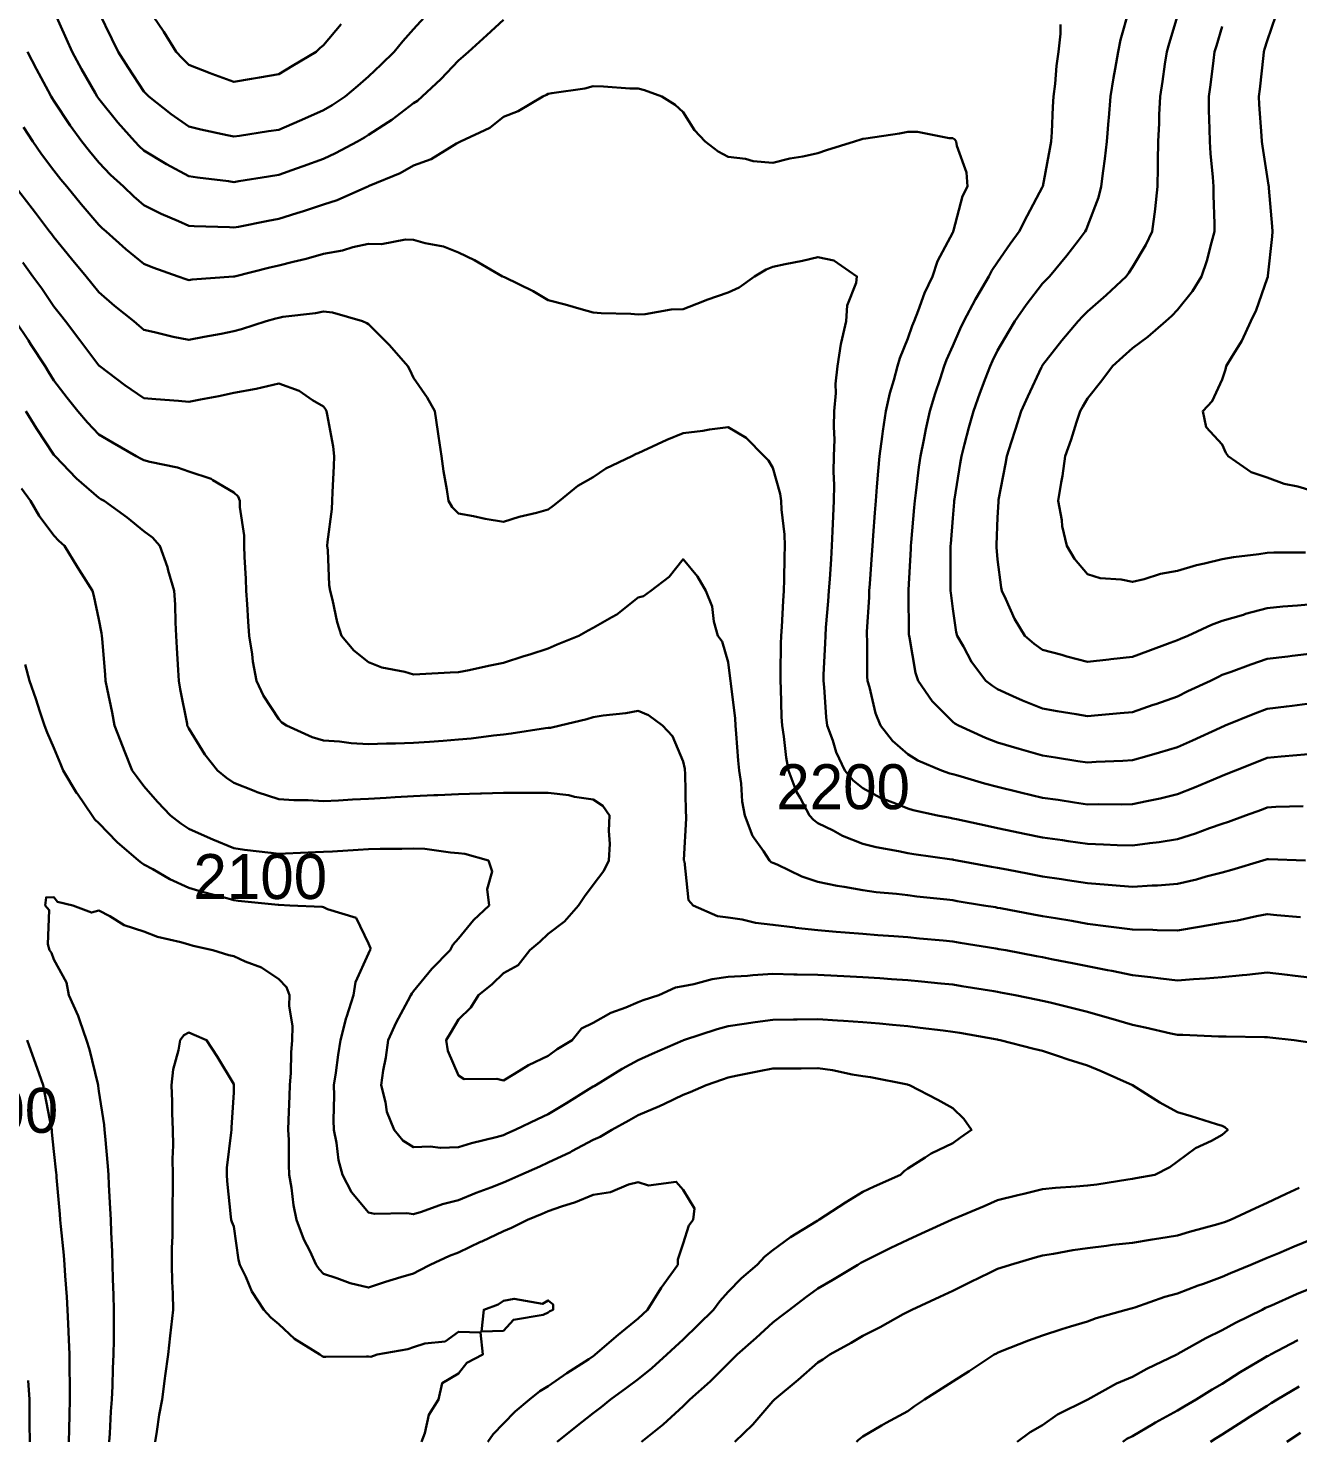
# Model space of a CAD drawing. Header units: inches. Extents: x 29277 to 43569, y 11651 to 22756.
# Drawn here: x 32278 to 35103, y 11656 to 14802 of the extents above; entities that cross this region are included whole.
import ezdxf

# ---------------------------------------------------------------- set-up
doc = ezdxf.new("R2010")
doc.units = ezdxf.units.IN
doc.header["$MEASUREMENT"] = 0
doc.layers.add('test_100m', color=124, linetype='Continuous', lineweight=30, true_color=0x00b06f)
doc.layers.add('test_20m', color=244, linetype='Continuous', lineweight=30, true_color=0xa80019)

msp = doc.modelspace()

# ---------------------------------------------------------------- linework, layer by layer
at = {"layer": 'test_100m'}
for points, elevation in [([(34935.3, 14805.8), (34922.1, 14763.1), (34918.1, 14749.9), (34915.4, 14730.1), (34908.7, 14676.5), (34905, 14649.9), (34905.3, 14619.9), (34907, 14578.2), (34907.3, 14549.9), (34909, 14523.6), (34914.4, 14470.8), (34915.9, 14449.9), (34915.8, 14430.5), (34918.1, 14367.1), (34918, 14349.9), (34910.9, 14325.5), (34900.8, 14284.3), (34889.2, 14249.9), (34868.6, 14216.6), (34835.3, 14175.7), (34823.1, 14162.1), (34809.5, 14149.9), (34769.8, 14115.4), (34735.3, 14090.3), (34714.1, 14071.1), (34691, 14049.9), (34667.1, 14018.1), (34635.3, 13977.8), (34625, 13960.2), (34619.1, 13949.9), (34610.8, 13925.5), (34598.7, 13886.5), (34585.3, 13849.9), (34579.5, 13805.7), (34576.5, 13791.1), (34570.3, 13749.9), (34578, 13707.2), (34579, 13693.7), (34589.5, 13649.9), (34606.4, 13621), (34635.3, 13586.7), (34663.8, 13578.4), (34710.4, 13574.8), (34735.3, 13569.6), (34761, 13575.7), (34797.4, 13587.8), (34835.3, 13594.7), (34877.9, 13607.3), (34895.9, 13610.6), (34935.3, 13620.3), (34960, 13625.2), (35016.5, 13631.2), (35035.3, 13634.4), (35050.2, 13635), (35120.3, 13634.9)], 2300), ([(32267.3, 14581.9), (32287.9, 14549.9), (32307.6, 14522.2), (32335.3, 14485.4), (32350.8, 14465.4), (32363.7, 14449.9), (32395.9, 14410.5), (32435.3, 14364.2), (32442.5, 14357.2), (32451.1, 14349.9), (32495.5, 14310.1), (32535.3, 14277.7), (32554.9, 14269.5), (32611.8, 14249.9), (32628.9, 14243.5), (32635.3, 14241.6), (32642.7, 14242.5), (32734.8, 14249.4), (32735.3, 14249.5), (32736.9, 14249.9), (32815.8, 14269.4), (32835.3, 14273.9), (32867.8, 14282.5), (32896.2, 14289), (32935.3, 14300.3), (32977.7, 14307.5), (33000, 14314.6), (33035.3, 14322.4), (33063.9, 14321.4), (33117.6, 14332.2), (33135.3, 14331.2), (33161.6, 14323.6), (33201.9, 14316.6), (33235.3, 14303.2), (33271.2, 14285.9), (33333.7, 14249.9), (33334.6, 14249.3), (33335.3, 14248.9), (33337.5, 14247.7), (33402, 14216.7), (33435.3, 14197.2), (33472.5, 14187.1), (33508.2, 14177), (33535.3, 14169.5), (33553, 14167.6), (33618.9, 14166.3), (33635.3, 14164.8), (33650.8, 14165.5), (33709, 14176.2), (33735.3, 14177), (33779, 14193.7), (33787.9, 14197.3), (33835.3, 14213.7), (33860, 14225.2), (33894.4, 14249.9), (33920.4, 14264.8), (33935.3, 14270.8), (33962.4, 14277), (34001, 14284.2), (34035.3, 14292.9), (34070.7, 14285.4), (34122.2, 14249.9), (34120.8, 14235.5), (34100.1, 14185.1), (34098.5, 14149.9), (34087.3, 14102), (34086.2, 14099), (34078.6, 14049.9), (34074.3, 14010.9), (34075, 13989.7), (34071.6, 13949.9), (34070.4, 13914.8), (34072, 13886.6), (34070.9, 13849.9), (34070.2, 13815), (34071.2, 13785.9), (34070.6, 13749.9), (34068.9, 13716.3), (34068.1, 13682.8), (34066.6, 13649.9), (34064.5, 13620.7), (34061.6, 13576.2), (34059.7, 13549.9), (34058.1, 13527.1), (34053.3, 13468), (34052, 13449.9), (34051.6, 13433.6), (34048.1, 13362.8), (34047.8, 13349.9), (34049.5, 13335.7), (34053.7, 13268.4), (34056.2, 13249.9), (34068.4, 13216.8), (34075.9, 13190.5), (34095.3, 13149.9), (34113.5, 13128.1), (34135.3, 13110.4), (34174.6, 13089.2), (34208.3, 13076.9), (34235.3, 13065.3), (34247.1, 13061.7), (34301.4, 13049.9), (34329.7, 13044.4), (34335.3, 13043.5), (34343.4, 13041.8), (34411.9, 13026.5), (34435.3, 13021.9), (34470.7, 13014.5), (34494.7, 13009.3), (34535.3, 13001), (34579.9, 12994.6), (34592.5, 12992.7), (34635.3, 12986.5), (34670.8, 12985.5), (34701.3, 12983.9), (34735.3, 12982.8), (34773.7, 12988.4), (34794.6, 12990.6), (34835.3, 12997), (34875.4, 13009.8), (34907, 13021.7), (34935.3, 13031.5), (34949.2, 13036), (34986.8, 13049.9), (35022.4, 13062.8), (35035.3, 13067.8), (35054.1, 13068.8), (35114.9, 13070.3)], 2200), ([(32262.8, 13777.5), (32282.8, 13749.9), (32302, 13716.7), (32335.3, 13673.1), (32346.4, 13661.1), (32358.5, 13649.9), (32387.7, 13602.3), (32396.4, 13588.8), (32421.1, 13549.9), (32424, 13538.7), (32435.3, 13486.1), (32441.1, 13455.7), (32441.9, 13449.9), (32442.4, 13442.8), (32449.1, 13363.8), (32450, 13349.9), (32453.4, 13331.9), (32464.4, 13279), (32469.6, 13249.9), (32488.3, 13203), (32492.4, 13192.8), (32509.6, 13149.9), (32520.2, 13134.9), (32535.3, 13115.1), (32565.8, 13080.5), (32594.6, 13049.9), (32617.6, 13032.2), (32635.3, 13020.3), (32683.6, 12998.3), (32689, 12996.2), (32735.3, 12977.3), (32758.9, 12973.6), (32818.2, 12967), (32835.3, 12964.5), (32850.3, 12965), (32917, 12968.2), (32935.3, 12968.7), (32955.4, 12970), (33012, 12973.2), (33035.3, 12974.7), (33060.9, 12975.6), (33109.6, 12975.6), (33135.3, 12976.6), (33160.6, 12975.3), (33218, 12967.2), (33235.3, 12966.1), (33249.6, 12964.3), (33301.9, 12949.9), (33310.5, 12925.1), (33299, 12886.2), (33303.5, 12849.9), (33268.6, 12816.6), (33235.3, 12776.3), (33223, 12762.2), (33216.6, 12749.9), (33176.5, 12708.7), (33135.3, 12658.6), (33131.3, 12653.9), (33129.1, 12649.9), (33122.7, 12637.3), (33096.4, 12588.8), (33078.9, 12549.9), (33073.8, 12511.4), (33067.9, 12482.6), (33063.1, 12449.9), (33073.2, 12412), (33075.9, 12390.5), (33092.1, 12349.9), (33111.9, 12326.5), (33135.3, 12311.3), (33172.2, 12313), (33195.3, 12310), (33235.3, 12311.3), (33264.3, 12320.9), (33319.1, 12333.8), (33335.3, 12338.4), (33343.3, 12341.9), (33361.5, 12349.9), (33411.1, 12374.1), (33435.3, 12385.1), (33475.9, 12409.3), (33525.8, 12440.5), (33535.3, 12446.3), (33537.6, 12447.6), (33541.4, 12449.9), (33599.4, 12485.8), (33635.3, 12505.3), (33666.1, 12519.2), (33734.5, 12549.2), (33735.3, 12549.5), (33736.5, 12549.9), (33811.1, 12574.1), (33835.3, 12580.6), (33871.1, 12585.8), (33895.4, 12589.8), (33935.3, 12595.3), (33981.3, 12596), (33989.1, 12596.1), (34035.3, 12596.8), (34079.2, 12593.9), (34092.5, 12592.7), (34135.3, 12589.8), (34172, 12586.7), (34201.5, 12583.7), (34235.3, 12580.7), (34262.8, 12577.5), (34314.1, 12571.1), (34335.3, 12568.6), (34351.1, 12565.8), (34434, 12551.2), (34435.3, 12551), (34436.2, 12550.8), (34440.8, 12549.9), (34515.8, 12530.5), (34535.3, 12526), (34570.9, 12514.3), (34592.3, 12507), (34635.3, 12493.5), (34666, 12480.6), (34735.3, 12449.9), (34796.4, 12411), (34835.3, 12389.4), (34866.1, 12380.8), (34922.5, 12362.7), (34935.3, 12358.9), (34941.2, 12355.8), (34947.3, 12349.9), (34940.8, 12344.4), (34935.3, 12338.9), (34911.4, 12326.1), (34875.8, 12309.4), (34835.3, 12279.6), (34818.3, 12266.9), (34784.8, 12249.9), (34742.9, 12242.3), (34735.3, 12241), (34725, 12239.6), (34656.3, 12228.9), (34635.3, 12226.3), (34609.5, 12224.2), (34564.3, 12220.9), (34535.3, 12218.4), (34493.5, 12208.1), (34480.1, 12205.1), (34435.3, 12193.5), (34405.1, 12180.2), (34337.5, 12152.1), (34335.3, 12151.2), (34334.4, 12150.8), (34332.4, 12149.9), (34266, 12119.2), (34235.3, 12105.4), (34197.9, 12087.3), (34148.3, 12062.9), (34135.3, 12056.6), (34131.1, 12054.1), (34124.1, 12049.9), (34068.8, 12016.4), (34035.3, 11997), (34008, 11977.2), (33972.2, 11949.9), (33951.6, 11933.7), (33935.3, 11921.6), (33897.9, 11887.3), (33855.7, 11849.9), (33845.6, 11839.6), (33835.3, 11830.1), (33795.5, 11789.7), (33750.2, 11749.9), (33742.9, 11742.3), (33735.3, 11735.4), (33690.7, 11694.5), (33642.8, 11656)], 2100), ([(32281.2, 11656), (32281, 11695.7), (32280.8, 11704.4), (32280.5, 11749.9), (32277.9, 11792.6)], 2100), ([(35106, 11779.2), (35057.6, 11749.9), (35043.7, 11741.5), (35035.3, 11736.1), (34997.6, 11712.3), (34982.5, 11702.7), (34935.3, 11672.2), (34921.3, 11663.9), (34908.7, 11656)], 2200)]:
    msp.add_lwpolyline(points, dxfattribs=dict(at, elevation=elevation))
at = {"layer": 'test_20m'}
for points, elevation in [([(32335.3, 14841), (32363.1, 14777.8), (32375.4, 14749.9), (32396.6, 14711.2), (32427, 14658.2), (32431.7, 14649.9), (32433.1, 14647.8), (32435.3, 14644.8), (32477.6, 14592.2), (32515, 14549.9), (32524.9, 14539.6), (32535.3, 14530), (32585.3, 14499.9), (32585.4, 14499.8), (32635.3, 14472.8), (32655, 14469.7), (32723.7, 14461.5), (32735.3, 14459.7), (32746.9, 14461.5), (32812.9, 14472.3), (32835.3, 14475.6), (32875.3, 14489.9), (32890.1, 14495.1), (32935.3, 14511.8), (32961.5, 14523.7), (33010.6, 14549.9), (33026.2, 14559), (33035.3, 14564.8), (33078.7, 14593.3), (33086.8, 14598.4), (33135.3, 14635.2), (33144.3, 14640.9), (33154.8, 14649.9), (33196.3, 14688.9), (33235.3, 14730.5), (33246.1, 14739.1), (33257.5, 14749.9), (33298.8, 14786.4), (33335.3, 14821.1)], 2240), ([(32435.3, 14837.8), (32464.2, 14778.9), (32478, 14749.9), (32500.2, 14714.9), (32535.3, 14661.6), (32540.9, 14655.6), (32546.5, 14649.9), (32596.4, 14611), (32635.3, 14583.7), (32662.3, 14576.9), (32720.9, 14564.3), (32735.3, 14560.9), (32748.1, 14562.7), (32812.5, 14572.7), (32835.3, 14576), (32881.4, 14596), (32886.8, 14598.4), (32935.3, 14619.8), (32954.2, 14631), (32983.2, 14649.9), (33011.3, 14673.9), (33035.3, 14694.6), (33063.7, 14721.5), (33092.1, 14749.9), (33111.7, 14773.5), (33135.3, 14799.9), (33158.9, 14826.3)], 2260), ([(32556.1, 14829.1), (32579.4, 14794.1), (32607.3, 14749.9), (32620.9, 14735.5), (32635.3, 14720.9), (32682.9, 14702.3), (32686.3, 14700.9), (32735.3, 14682.5), (32774.8, 14689.4), (32792.6, 14692.6), (32835.3, 14700), (32866.4, 14718.8), (32918.4, 14749.9), (32927.1, 14758.1), (32935.3, 14764.6), (32974.1, 14811.1)], 2280), ([(34727, 14841.7), (34708.8, 14776.4), (34703.2, 14749.9), (34696.9, 14711.5), (34693.4, 14691.8), (34686.7, 14649.9), (34682.6, 14602.6), (34682.1, 14596.7), (34678, 14549.9), (34674, 14511.2), (34669.9, 14484.5), (34665.9, 14449.9), (34659.5, 14425.7), (34635.3, 14361.6), (34632, 14353.2), (34630.4, 14349.9), (34614.2, 14328.9), (34589.2, 14296), (34550.7, 14249.9), (34543.1, 14242.1), (34535.3, 14233.8), (34499, 14186.2), (34473.7, 14149.9), (34459.1, 14126.1), (34435.3, 14084.7), (34423.7, 14061.5), (34418.4, 14049.9), (34408.3, 14023), (34395.5, 13989.7), (34381.3, 13949.9), (34371.5, 13913.7), (34361.8, 13876.4), (34354.7, 13849.9), (34352, 13833.2), (34339, 13753.7), (34338.4, 13749.9), (34338.2, 13747), (34335.3, 13711.7), (34331, 13654.2), (34330.7, 13649.9), (34330.6, 13645.2), (34330.6, 13554.6), (34330.5, 13549.9), (34330.8, 13545.4), (34335.3, 13509.8), (34343.3, 13457.9), (34345.3, 13449.9), (34359, 13426.2), (34376.9, 13391.6), (34409.2, 13349.9), (34423.7, 13338.3), (34435.3, 13331.1), (34469.4, 13315.8), (34490.9, 13305.6), (34535.3, 13287.7), (34567.6, 13282.3), (34609.7, 13275.5), (34635.3, 13271.2), (34658.8, 13273.4), (34707.6, 13277.6), (34735.3, 13280.2), (34781.3, 13296), (34787.2, 13298), (34835.3, 13314.7), (34858.9, 13326.3), (34908.9, 13349.9), (34926.5, 13358.7), (34935.3, 13362.6), (34954.9, 13369.6), (34999, 13386.2), (35035.3, 13398.3), (35081.2, 13404), (35090.4, 13405.1), (35135.3, 13410.5)], 2260), ([(34835.3, 14829.4), (34816.9, 14768.3), (34812, 14749.9), (34807.7, 14722.4), (34801.9, 14683.3), (34796.6, 14649.9), (34794.7, 14609.4), (34794.4, 14590.8), (34792.4, 14549.9), (34791.7, 14506.3), (34792.1, 14493.1), (34791.3, 14449.9), (34785.8, 14400.4), (34785.8, 14399.4), (34779.3, 14349.9), (34765.3, 14319.9), (34735.3, 14270.3), (34727.4, 14257.8), (34721.3, 14249.9), (34676.9, 14208.3), (34635.3, 14171.9), (34624.4, 14160.8), (34614.2, 14149.9), (34578, 14107.2), (34535.3, 14052.1), (34534.4, 14050.8), (34534, 14049.9), (34532.8, 14047.5), (34502.6, 13982.6), (34487.8, 13949.9), (34475.2, 13909.9), (34465.6, 13880.2), (34455.9, 13849.9), (34452.9, 13832.3), (34437.5, 13752.1), (34437.1, 13749.9), (34437.1, 13748.1), (34435.3, 13713.5), (34432.8, 13652.4), (34432.6, 13649.9), (34432.7, 13647.4), (34435.3, 13619.4), (34442.9, 13557.5), (34444.6, 13549.9), (34453.6, 13531.6), (34473.1, 13487.7), (34495.7, 13449.9), (34516.9, 13431.6), (34535.3, 13418.8), (34578, 13407.2), (34589.2, 13403.8), (34635.3, 13392.2), (34682.6, 13397.3), (34687.3, 13397.9), (34735.3, 13402.8), (34769.3, 13415.9), (34819.3, 13433.9), (34835.3, 13439.9), (34842.1, 13443.1), (34858.5, 13449.9), (34911, 13474.2), (34935.3, 13482.8), (34982.2, 13496.8), (34986.8, 13498.4), (35035.3, 13511.4), (35070.3, 13514.9), (35102.6, 13517.3), (35135.3, 13520.4)], 2280), ([(35054.4, 14830.8), (35035.3, 14773.9), (35029.5, 14755.7), (35027.7, 14749.9), (35026.7, 14741.3), (35018.5, 14666.7), (35016.5, 14649.9), (35017.5, 14632.1), (35022.7, 14562.4), (35023.5, 14549.9), (35024.8, 14539.5), (35035.3, 14471.9), (35038.2, 14452.8), (35038.6, 14449.9), (35039, 14446.2), (35046.1, 14360.8), (35047.3, 14349.9), (35046.5, 14338.7), (35036.7, 14251.4), (35036.6, 14249.9), (35036.4, 14248.8), (35035.3, 14245.4), (35010.5, 14174.7), (34998.9, 14149.9), (34978.9, 14106.3), (34956.1, 14070.8), (34943.8, 14049.9), (34942.6, 14042.6), (34935.3, 14020.2), (34912.9, 13972.3), (34891.9, 13949.9), (34899.7, 13914.3), (34935.3, 13875.4), (34942.8, 13857.4), (34948.1, 13849.9), (34999.6, 13814.2), (35035.3, 13802.4), (35073.2, 13787.8), (35103.1, 13782.1), (35135.3, 13772.8)], 2320), ([(34575, 14810.2), (34575, 14789.7), (34570.9, 14749.9), (34566.5, 14718.7), (34563.5, 14678.1), (34559.9, 14649.9), (34558.1, 14627.1), (34556, 14570.7), (34554.5, 14549.9), (34551.7, 14533.5), (34535.6, 14450.2), (34535.5, 14449.9), (34535.3, 14449.4), (34500.8, 14384.4), (34483.5, 14349.9), (34463, 14322.2), (34435.3, 14281.6), (34422.6, 14262.6), (34415.9, 14249.9), (34388.1, 14202.7), (34385.9, 14199.3), (34360.1, 14149.9), (34352, 14133.2), (34335.3, 14095.5), (34321.3, 14063.9), (34316, 14049.9), (34307.3, 14021.9), (34296.2, 13989), (34284.7, 13949.9), (34275.7, 13909.5), (34271.1, 13885.8), (34263.5, 13849.9), (34260.1, 13825.1), (34253, 13767.7), (34250.7, 13749.9), (34249.5, 13735.7), (34242.8, 13657.5), (34242.2, 13649.9), (34242.1, 13643.1), (34237.1, 13551.8), (34237.1, 13549.9), (34237.2, 13548), (34238, 13452.6), (34238.2, 13449.9), (34239.2, 13446), (34252.7, 13367.4), (34258.4, 13349.9), (34289.7, 13304.3), (34335.3, 13258.5), (34340.1, 13254.8), (34348.4, 13249.9), (34408.1, 13222.8), (34435.3, 13212.6), (34483.5, 13198.1), (34488.4, 13196.8), (34535.3, 13183.3), (34564.3, 13178.9), (34614.1, 13171.1), (34635.3, 13167.9), (34654.3, 13169), (34713.8, 13171.4), (34735.3, 13172.7), (34767.3, 13181.9), (34795.4, 13189.8), (34835.3, 13201.6), (34868.6, 13216.6), (34930.5, 13245.2), (34935.3, 13247.3), (34937.1, 13248.1), (34941.8, 13249.9), (35008, 13277.2), (35035.3, 13287.6), (35078.1, 13292.8), (35091, 13294.2), (35135.3, 13299.6)], 2240), ([(34935.3, 14805.8), (34922.1, 14763.1), (34918.1, 14749.9), (34915.4, 14730.1), (34908.7, 14676.5), (34905, 14649.9), (34905.3, 14619.9), (34907, 14578.2), (34907.3, 14549.9), (34909, 14523.6), (34914.4, 14470.8), (34915.9, 14449.9), (34915.8, 14430.5), (34918.1, 14367.1), (34918, 14349.9), (34910.9, 14325.5), (34900.8, 14284.3), (34889.2, 14249.9), (34868.6, 14216.6), (34835.3, 14175.7), (34823.1, 14162.1), (34809.5, 14149.9), (34769.8, 14115.4), (34735.3, 14090.3), (34714.1, 14071.1), (34691, 14049.9), (34667.1, 14018.1), (34635.3, 13977.8), (34625, 13960.2), (34619.1, 13949.9), (34610.8, 13925.5), (34598.7, 13886.5), (34585.3, 13849.9), (34579.5, 13805.7), (34576.5, 13791.1), (34570.3, 13749.9), (34578, 13707.2), (34579, 13693.7), (34589.5, 13649.9), (34606.4, 13621), (34635.3, 13586.7), (34663.8, 13578.4), (34710.4, 13574.8), (34735.3, 13569.6), (34761, 13575.7), (34797.4, 13587.8), (34835.3, 13594.7), (34877.9, 13607.3), (34895.9, 13610.6), (34935.3, 13620.3), (34960, 13625.2), (35016.5, 13631.2), (35035.3, 13634.4), (35050.2, 13635), (35120.3, 13634.9)], 2300), ([(32276.5, 14749.9), (32296.5, 14711.1), (32322.6, 14662.6), (32329.3, 14649.9), (32331.6, 14646.2), (32335.3, 14640.6), (32371.3, 14585.9), (32397.3, 14549.9), (32414, 14528.6), (32435.3, 14503.4), (32461.4, 14476.1), (32489.8, 14449.9), (32512.9, 14427.5), (32535.3, 14408.4), (32574.1, 14388.7), (32612.4, 14372.8), (32635.3, 14362.5), (32647, 14361.6), (32726, 14359.2), (32735.3, 14358.5), (32745.8, 14360.4), (32811.6, 14373.6), (32835.3, 14377.8), (32875.9, 14390.6), (32890.4, 14394.8), (32935.3, 14409.7), (32965.5, 14419.7), (33033.7, 14449.9), (33034.8, 14450.4), (33035.3, 14450.6), (33036.6, 14451.2), (33105.7, 14479.5), (33135.3, 14496.4), (33174.3, 14510.9), (33230.9, 14545.5), (33235.3, 14547.9), (33237, 14548.2), (33240.1, 14549.9), (33305, 14580.2), (33335.3, 14605.1), (33367.9, 14617.3), (33423.3, 14649.9), (33431.5, 14653.7), (33435.3, 14656.1), (33443.2, 14657.8), (33516.9, 14668.3), (33535.3, 14673.2), (33558.2, 14672.8), (33616.9, 14668.3), (33635.3, 14668), (33649.5, 14664.1), (33688.3, 14649.9), (33717.4, 14632), (33735.3, 14615.1), (33760.8, 14575.4), (33784.2, 14549.9), (33813.4, 14528), (33835.3, 14515.8), (33874, 14511.2), (33891.5, 14506.2), (33935.3, 14502.7), (33972.9, 14512.3), (34001.8, 14516.5), (34035.3, 14523.7), (34054.5, 14530.7), (34116.4, 14549.9), (34130.5, 14554.7), (34135.3, 14555.7), (34142.3, 14556.9), (34217, 14568.2), (34235.3, 14571.4), (34256.7, 14571.3), (34327.7, 14557.5), (34335.3, 14557.4), (34339.8, 14554.4), (34343.3, 14549.9), (34344.5, 14540.7), (34366, 14480.7), (34368.2, 14449.9), (34357.1, 14428.1), (34337.4, 14352.1), (34336.6, 14349.9), (34336.1, 14349.1), (34335.3, 14347.3), (34301.2, 14284), (34290.3, 14249.9), (34272.5, 14212.6), (34258.7, 14173.3), (34249.3, 14149.9), (34245.2, 14140), (34235.3, 14111.3), (34217.5, 14067.7), (34212.1, 14049.9), (34204.3, 14018.9), (34195.5, 13989.7), (34186.7, 13949.9), (34179.7, 13905.5), (34178.5, 13893.1), (34172.4, 13849.9), (34169.1, 13816.1), (34166.8, 13781.4), (34163.9, 13749.9), (34161.9, 13723.3), (34158.4, 13673.1), (34156.7, 13649.9), (34155.4, 13629.8), (34150.6, 13565.2), (34149.6, 13549.9), (34149.2, 13536), (34144.2, 13458.9), (34144, 13449.9), (34144.6, 13440.6), (34144.6, 13359.2), (34145.3, 13349.9), (34150, 13335.2), (34163.2, 13277.9), (34174.9, 13249.9), (34201.5, 13216.2), (34235.3, 13186.6), (34257.8, 13172.4), (34310.2, 13149.9), (34328.8, 13143.5), (34335.3, 13141.8), (34346.6, 13138.6), (34406.2, 13120.9), (34435.3, 13113.3), (34483.5, 13101.7), (34486.3, 13101), (34535.3, 13089.5), (34569.8, 13084.4), (34606.3, 13078.9), (34635.3, 13074.6), (34660.3, 13074.9), (34710.6, 13074.6), (34735.3, 13075), (34767.5, 13082.1), (34797.2, 13088), (34835.3, 13097), (34873.2, 13112), (34915.5, 13130.2), (34935.3, 13138.4), (34943.7, 13141.5), (34964.6, 13149.9), (35015, 13170.2), (35035.3, 13178.3), (35066.6, 13181.2), (35101.3, 13183.9), (35135.3, 13187.2)], 2220), ([(32267.3, 14581.9), (32287.9, 14549.9), (32307.6, 14522.2), (32335.3, 14485.4), (32350.8, 14465.4), (32363.7, 14449.9), (32395.9, 14410.5), (32435.3, 14364.2), (32442.5, 14357.2), (32451.1, 14349.9), (32495.5, 14310.1), (32535.3, 14277.7), (32554.9, 14269.5), (32611.8, 14249.9), (32628.9, 14243.5), (32635.3, 14241.6), (32642.7, 14242.5), (32734.8, 14249.4), (32735.3, 14249.5), (32736.9, 14249.9), (32815.8, 14269.4), (32835.3, 14273.9), (32867.8, 14282.5), (32896.2, 14289), (32935.3, 14300.3), (32977.7, 14307.5), (33000, 14314.6), (33035.3, 14322.4), (33063.9, 14321.4), (33117.6, 14332.2), (33135.3, 14331.2), (33161.6, 14323.6), (33201.9, 14316.6), (33235.3, 14303.2), (33271.2, 14285.9), (33333.7, 14249.9), (33334.6, 14249.3), (33335.3, 14248.9), (33337.5, 14247.7), (33402, 14216.7), (33435.3, 14197.2), (33472.5, 14187.1), (33508.2, 14177), (33535.3, 14169.5), (33553, 14167.6), (33618.9, 14166.3), (33635.3, 14164.8), (33650.8, 14165.5), (33709, 14176.2), (33735.3, 14177), (33779, 14193.7), (33787.9, 14197.3), (33835.3, 14213.7), (33860, 14225.2), (33894.4, 14249.9), (33920.4, 14264.8), (33935.3, 14270.8), (33962.4, 14277), (34001, 14284.2), (34035.3, 14292.9), (34070.7, 14285.4), (34122.2, 14249.9), (34120.8, 14235.5), (34100.1, 14185.1), (34098.5, 14149.9), (34087.3, 14102), (34086.2, 14099), (34078.6, 14049.9), (34074.3, 14010.9), (34075, 13989.7), (34071.6, 13949.9), (34070.4, 13914.8), (34072, 13886.6), (34070.9, 13849.9), (34070.2, 13815), (34071.2, 13785.9), (34070.6, 13749.9), (34068.9, 13716.3), (34068.1, 13682.8), (34066.6, 13649.9), (34064.5, 13620.7), (34061.6, 13576.2), (34059.7, 13549.9), (34058.1, 13527.1), (34053.3, 13468), (34052, 13449.9), (34051.6, 13433.6), (34048.1, 13362.8), (34047.8, 13349.9), (34049.5, 13335.7), (34053.7, 13268.4), (34056.2, 13249.9), (34068.4, 13216.8), (34075.9, 13190.5), (34095.3, 13149.9), (34113.5, 13128.1), (34135.3, 13110.4), (34174.6, 13089.2), (34208.3, 13076.9), (34235.3, 13065.3), (34247.1, 13061.7), (34301.4, 13049.9), (34329.7, 13044.4), (34335.3, 13043.5), (34343.4, 13041.8), (34411.9, 13026.5), (34435.3, 13021.9), (34470.7, 13014.5), (34494.7, 13009.3), (34535.3, 13001), (34579.9, 12994.6), (34592.5, 12992.7), (34635.3, 12986.5), (34670.8, 12985.5), (34701.3, 12983.9), (34735.3, 12982.8), (34773.7, 12988.4), (34794.6, 12990.6), (34835.3, 12997), (34875.4, 13009.8), (34907, 13021.7), (34935.3, 13031.5), (34949.2, 13036), (34986.8, 13049.9), (35022.4, 13062.8), (35035.3, 13067.8), (35054.1, 13068.8), (35114.9, 13070.3)], 2200), ([(32249.1, 14449.9), (32286.4, 14401.1), (32293.9, 14391.3), (32325.6, 14349.9), (32329.8, 14344.4), (32335.3, 14337.1), (32374.5, 14289.1), (32407.2, 14249.9), (32419.6, 14234.2), (32435.3, 14214.6), (32470, 14184.6), (32512.8, 14149.9), (32524.9, 14139.5), (32535.3, 14131.1), (32559.2, 14126), (32600.2, 14114.9), (32635.3, 14108.4), (32669.6, 14115.6), (32707.6, 14122.3), (32735.3, 14127.8), (32752.7, 14132.6), (32807.5, 14149.9), (32829.1, 14156.1), (32835.3, 14157.8), (32844.8, 14159.5), (32917.5, 14167.7), (32935.3, 14171.4), (32955, 14169.6), (33021.5, 14149.9), (33031.4, 14146), (33035.3, 14143.1), (33081.7, 14096.4), (33122.9, 14049.9), (33127.1, 14041.8), (33135.3, 14023.9), (33165.5, 13980.1), (33182.8, 13949.9), (33189.7, 13904.4), (33191.2, 13894), (33197.8, 13849.9), (33201.8, 13816.5), (33209.6, 13775.6), (33213.1, 13749.9), (33221.4, 13736), (33235.3, 13722.4), (33268.8, 13716.4), (33295.1, 13709.8), (33335.3, 13703.8), (33370.5, 13714.7), (33409, 13723.6), (33435.3, 13730.8), (33446, 13739.2), (33460.6, 13749.9), (33501.3, 13783.9), (33535.3, 13802.7), (33563.1, 13822.1), (33621.5, 13849.9), (33630.7, 13854.5), (33635.3, 13856.3), (33646.8, 13861.4), (33699.3, 13885.9), (33735.3, 13900.9), (33779.3, 13905.9), (33794.2, 13908.9), (33835.3, 13914.3), (33875.7, 13890.4), (33916, 13849.9), (33925.6, 13840.2), (33935.3, 13823.6), (33951.1, 13765.7), (33953.4, 13749.9), (33954.3, 13730.9), (33960.8, 13675.4), (33961.8, 13649.9), (33960.7, 13624.5), (33960.3, 13575), (33959.3, 13549.9), (33957.7, 13527.5), (33955, 13469.6), (33953.6, 13449.9), (33953.1, 13432.1), (33952.3, 13366.9), (33951.7, 13349.9), (33952.5, 13332.7), (33954.6, 13269.2), (33955.5, 13249.9), (33959.4, 13225.8), (33964.3, 13178.9), (33969.7, 13149.9), (33987.9, 13102.6), (33995.9, 13089.3), (34016.7, 13049.9), (34025.4, 13040.1), (34035.3, 13032.9), (34069.1, 13016.1), (34089.9, 13004.5), (34135.3, 12986.9), (34164.7, 12979.4), (34214.7, 12970.5), (34235.3, 12965.9), (34248.9, 12963.5), (34333.1, 12952.1), (34335.3, 12951.7), (34336.8, 12951.4), (34344.9, 12949.9), (34421.3, 12935.9), (34435.3, 12933.5), (34455.5, 12929.7), (34505.2, 12919.9), (34535.3, 12914.2), (34577.4, 12907.8), (34591.1, 12905.8), (34635.3, 12899), (34681, 12895.6), (34690.5, 12894.7), (34735.3, 12891.2), (34779.4, 12894.1), (34790.8, 12894.4), (34835.3, 12897.5), (34877.7, 12907.5), (34899.3, 12914), (34935.3, 12923.3), (34956.6, 12928.6), (35025.4, 12949.9), (35033, 12952.2), (35035.3, 12953), (35038.3, 12953), (35120.7, 12949.9)], 2180), ([(32265.7, 14280.4), (32288.4, 14249.9), (32307.9, 14222.5), (32335.3, 14182.5), (32349.6, 14164.3), (32361.1, 14149.9), (32393.1, 14107.8), (32435.3, 14051.8), (32436.3, 14050.9), (32437.5, 14049.9), (32493.2, 14007.8), (32535.3, 13979), (32561.8, 13976.4), (32612.4, 13972.8), (32635.3, 13970.7), (32661.4, 13976.1), (32701.9, 13983.3), (32735.3, 13990.7), (32785.2, 13999.8), (32785.4, 13999.8), (32835.3, 14011.3), (32880.7, 13995.3), (32910.8, 13974.4), (32935.3, 13960), (32939.6, 13954.2), (32942, 13949.9), (32943.1, 13942.1), (32956.3, 13871), (32959.1, 13849.9), (32958.1, 13827.1), (32955.2, 13769.8), (32954.3, 13749.9), (32953.3, 13731.9), (32944, 13658.7), (32943.5, 13649.9), (32944.6, 13640.7), (32948, 13562.6), (32949.7, 13549.9), (32955.1, 13530.1), (32965.4, 13480), (32975.2, 13449.9), (33002.4, 13417.1), (33035.3, 13390.8), (33064.8, 13379.4), (33115.7, 13369.5), (33135.3, 13363.8), (33149.5, 13364.1), (33217, 13368.2), (33235.3, 13368.6), (33258.9, 13373.6), (33302.5, 13382.7), (33335.3, 13389.6), (33380.8, 13404.4), (33393.9, 13408.5), (33435.3, 13421.7), (33455, 13430.2), (33502.9, 13449.9), (33523.8, 13461.4), (33535.3, 13467.3), (33576.9, 13491.5), (33588, 13497.2), (33635.3, 13535.3), (33646.9, 13538.3), (33663.7, 13549.9), (33704.2, 13581), (33735.3, 13620.2), (33767.5, 13582.1), (33785.8, 13549.9), (33800.1, 13514.7), (33803.9, 13481.3), (33812.3, 13449.9), (33822.2, 13436.8), (33835.3, 13391.3), (33840.4, 13355), (33840.7, 13349.9), (33841.2, 13344), (33850.9, 13265.6), (33852.1, 13249.9), (33853.7, 13231.5), (33858, 13172.6), (33860, 13149.9), (33864.3, 13120.9), (33866.7, 13081.3), (33872.4, 13049.9), (33890.1, 13004.8), (33914.5, 12970.7), (33927.6, 12949.9), (33931.6, 12946.3), (33935.3, 12944.5), (33944.5, 12940.7), (33999.2, 12913.9), (34035.3, 12902.5), (34078.5, 12893.2), (34094.1, 12891.2), (34135.3, 12883.4), (34164.9, 12879.5), (34209.9, 12875.3), (34235.3, 12872.2), (34255.2, 12869.8), (34322.5, 12862.7), (34335.3, 12861.2), (34344.9, 12859.5), (34404, 12849.9), (34430.8, 12845.5), (34435.3, 12844.7), (34441.7, 12843.6), (34515.1, 12829.7), (34535.3, 12826), (34564.1, 12821.1), (34600.4, 12815.1), (34635.3, 12809), (34682.3, 12802.9), (34687.7, 12802.4), (34735.3, 12795.9), (34780.6, 12795.3), (34790.5, 12794.7), (34835.3, 12794.1), (34883.5, 12801.7), (34887.9, 12802.6), (34935.3, 12810.7), (34968.7, 12816.5), (35011.3, 12826), (35035.3, 12830.5), (35056.9, 12828.3), (35108.9, 12823.6)], 2160), ([(32249.9, 14149.9), (32278.4, 14106.8), (32283.9, 14098.5), (32315.5, 14049.9), (32323.1, 14037.7), (32335.3, 14018.2), (32364.7, 13979.4), (32388.2, 13949.9), (32409.9, 13924.5), (32435.3, 13898), (32465.2, 13879.9), (32518.4, 13849.9), (32529.2, 13843.9), (32535.3, 13840.5), (32548.5, 13836.7), (32609.9, 13824.5), (32635.3, 13815.5), (32684.7, 13799.3), (32688.6, 13796.6), (32735.3, 13769.1), (32745, 13759.6), (32749.1, 13749.9), (32749.1, 13736.1), (32758.5, 13673.1), (32758.6, 13649.9), (32759.5, 13625.7), (32762, 13576.7), (32763, 13549.9), (32765, 13520.2), (32767.1, 13481.8), (32769.4, 13449.9), (32776.1, 13409.1), (32778.1, 13392.7), (32785.8, 13349.9), (32801.5, 13316.2), (32835.3, 13264.5), (32842.2, 13256.9), (32852.4, 13249.9), (32909.5, 13224.2), (32935.3, 13216.8), (32970.8, 13214.4), (32996.4, 13211.1), (33035.3, 13208.8), (33075.1, 13210.1), (33095.5, 13210.2), (33135.3, 13211.5), (33171.1, 13214.1), (33201.6, 13216.3), (33235.3, 13218.7), (33263.7, 13221.5), (33313.2, 13227.8), (33335.3, 13230.1), (33353, 13232.2), (33429.4, 13244), (33435.3, 13244.8), (33439.9, 13245.3), (33461.4, 13249.9), (33521.2, 13264), (33535.3, 13268.4), (33557.4, 13272.1), (33607.7, 13277.5), (33635.3, 13282.8), (33658.2, 13272.9), (33689.1, 13249.9), (33711.8, 13226.4), (33735.3, 13169.7), (33738.9, 13153.6), (33739.5, 13149.9), (33739.6, 13145.6), (33741.5, 13056.2), (33741.8, 13049.9), (33742.3, 13042.9), (33736.9, 12951.5), (33737.1, 12949.9), (33738.1, 12947.1), (33747, 12861.6), (33757.6, 12849.9), (33811.5, 12826.1), (33835.3, 12822.7), (33867, 12818.2), (33896.3, 12811), (33935.3, 12806.7), (33985, 12800.2), (33985.5, 12800.1), (34035.3, 12794.4), (34076, 12790.7), (34095.7, 12789.5), (34135.3, 12786.1), (34168.8, 12783.5), (34203.9, 12781.3), (34235.3, 12779), (34261.6, 12776.3), (34313.9, 12771.3), (34335.3, 12769.1), (34351.8, 12766.4), (34431.3, 12753.9), (34435.3, 12753.2), (34438.1, 12752.7), (34453.3, 12749.9), (34522.1, 12736.7), (34535.3, 12734.2), (34555, 12730.2), (34605.8, 12720.4), (34635.3, 12714.3), (34679.6, 12705.6), (34689.3, 12703.9), (34735.3, 12694.3), (34775.6, 12690.3), (34798.3, 12686.9), (34835.3, 12682.9), (34871.2, 12685.8), (34898.2, 12687), (34935.3, 12690.3), (34980.1, 12694.8), (34989.8, 12695.4), (35035.3, 12700.3), (35080.3, 12695), (35091.5, 12693.7), (35135.3, 12688.6)], 2140), ([(32272.5, 13949.9), (32296.3, 13910.9), (32335.3, 13852.8), (32336.6, 13851.2), (32337.8, 13849.9), (32385.6, 13800.3), (32435.3, 13756.6), (32439.5, 13754.2), (32447.2, 13749.9), (32498.1, 13712.8), (32535.3, 13682.5), (32554.2, 13668.8), (32570.9, 13649.9), (32588.1, 13602.8), (32589.7, 13595.5), (32603, 13549.9), (32604.8, 13519.4), (32605.7, 13479.5), (32607.3, 13449.9), (32608.6, 13423.3), (32611.6, 13373.6), (32612.8, 13349.9), (32616.1, 13330.8), (32631.3, 13253.9), (32632, 13249.9), (32633, 13247.7), (32635.3, 13243.4), (32671.2, 13185.9), (32699.5, 13149.9), (32719.2, 13133.8), (32735.3, 13122.6), (32780.4, 13104.8), (32787.1, 13101.8), (32835.3, 13086.3), (32869.1, 13083.7), (32901.2, 13084), (32935.3, 13081.8), (32968.5, 13083.1), (32999.7, 13085.5), (33035.3, 13086.8), (33074.7, 13089.3), (33094.5, 13090.7), (33135.3, 13093.2), (33180.5, 13095.2), (33189.8, 13095.4), (33235.3, 13097.5), (33284.2, 13098.8), (33286.4, 13098.8), (33335.3, 13100.2), (33385, 13100.2), (33385.6, 13100.2), (33435.3, 13100.1), (33480.8, 13095.4), (33493.7, 13091.5), (33535.3, 13085.3), (33556.8, 13071.4), (33571.8, 13049.9), (33569.8, 13015.4), (33571.9, 12986.6), (33570.3, 12949.9), (33558.7, 12926.5), (33535.3, 12895.6), (33515.7, 12869.5), (33502.4, 12849.9), (33471.4, 12813.9), (33435.3, 12786.3), (33416.3, 12768.9), (33394.4, 12749.9), (33368.2, 12717), (33335.3, 12698.7), (33310.7, 12674.5), (33279.9, 12649.9), (33262.6, 12622.6), (33235.3, 12595.7), (33218.7, 12566.5), (33208.4, 12549.9), (33211.4, 12526), (33235.3, 12471.4), (33248.4, 12463), (33321.1, 12464.1), (33335.3, 12460.2), (33360, 12474.6), (33391.1, 12494.1), (33435.3, 12515.1), (33455.4, 12529.8), (33488.2, 12549.9), (33509.3, 12575.9), (33535.3, 12588.1), (33574.2, 12611), (33607.9, 12622.5), (33635.3, 12634.3), (33646.3, 12638.9), (33681.3, 12649.9), (33718.5, 12666.7), (33735.3, 12669.7), (33759.4, 12674.1), (33800, 12685.2), (33835.3, 12690.4), (33878.5, 12693.1), (33890.6, 12694.6), (33935.3, 12697.1), (33981.4, 12696), (33989.2, 12696), (34035.3, 12695), (34078.2, 12692.8), (34093.1, 12692.1), (34135.3, 12690), (34172.9, 12687.6), (34199.4, 12685.8), (34235.3, 12683.5), (34265.8, 12680.5), (34309.1, 12676.1), (34335.3, 12673.4), (34355.5, 12670.1), (34426.5, 12658.7), (34435.3, 12657.3), (34441.4, 12656.1), (34474.2, 12649.9), (34524.8, 12639.4), (34535.3, 12637.4), (34551.9, 12633.3), (34605.7, 12620.4), (34635.3, 12612.9), (34684.4, 12599), (34687, 12598.2), (34735.3, 12583.6), (34763.5, 12578.2), (34820.4, 12564.9), (34835.3, 12561.8), (34847.1, 12561.8), (34927.1, 12558.2), (34935.3, 12558.2), (34943.7, 12558.3), (35028.9, 12556.3), (35035.3, 12556.5), (35041.1, 12555.8), (35095, 12549.9), (35130.3, 12544.9)], 2120), ([(32262.8, 13777.5), (32282.8, 13749.9), (32302, 13716.7), (32335.3, 13673.1), (32346.4, 13661.1), (32358.5, 13649.9), (32387.7, 13602.3), (32396.4, 13588.8), (32421.1, 13549.9), (32424, 13538.7), (32435.3, 13486.1), (32441.1, 13455.7), (32441.9, 13449.9), (32442.4, 13442.8), (32449.1, 13363.8), (32450, 13349.9), (32453.4, 13331.9), (32464.4, 13279), (32469.6, 13249.9), (32488.3, 13203), (32492.4, 13192.8), (32509.6, 13149.9), (32520.2, 13134.9), (32535.3, 13115.1), (32565.8, 13080.5), (32594.6, 13049.9), (32617.6, 13032.2), (32635.3, 13020.3), (32683.6, 12998.3), (32689, 12996.2), (32735.3, 12977.3), (32758.9, 12973.6), (32818.2, 12967), (32835.3, 12964.5), (32850.3, 12965), (32917, 12968.2), (32935.3, 12968.7), (32955.4, 12970), (33012, 12973.2), (33035.3, 12974.7), (33060.9, 12975.6), (33109.6, 12975.6), (33135.3, 12976.6), (33160.6, 12975.3), (33218, 12967.2), (33235.3, 12966.1), (33249.6, 12964.3), (33301.9, 12949.9), (33310.5, 12925.1), (33299, 12886.2), (33303.5, 12849.9), (33268.6, 12816.6), (33235.3, 12776.3), (33223, 12762.2), (33216.6, 12749.9), (33176.5, 12708.7), (33135.3, 12658.6), (33131.3, 12653.9), (33129.1, 12649.9), (33122.7, 12637.3), (33096.4, 12588.8), (33078.9, 12549.9), (33073.8, 12511.4), (33067.9, 12482.6), (33063.1, 12449.9), (33073.2, 12412), (33075.9, 12390.5), (33092.1, 12349.9), (33111.9, 12326.5), (33135.3, 12311.3), (33172.2, 12313), (33195.3, 12310), (33235.3, 12311.3), (33264.3, 12320.9), (33319.1, 12333.8), (33335.3, 12338.4), (33343.3, 12341.9), (33361.5, 12349.9), (33411.1, 12374.1), (33435.3, 12385.1), (33475.9, 12409.3), (33525.8, 12440.5), (33535.3, 12446.3), (33537.6, 12447.6), (33541.4, 12449.9), (33599.4, 12485.8), (33635.3, 12505.3), (33666.1, 12519.2), (33734.5, 12549.2), (33735.3, 12549.5), (33736.5, 12549.9), (33811.1, 12574.1), (33835.3, 12580.6), (33871.1, 12585.8), (33895.4, 12589.8), (33935.3, 12595.3), (33981.3, 12596), (33989.1, 12596.1), (34035.3, 12596.8), (34079.2, 12593.9), (34092.5, 12592.7), (34135.3, 12589.8), (34172, 12586.7), (34201.5, 12583.7), (34235.3, 12580.7), (34262.8, 12577.5), (34314.1, 12571.1), (34335.3, 12568.6), (34351.1, 12565.8), (34434, 12551.2), (34435.3, 12551), (34436.2, 12550.8), (34440.8, 12549.9), (34515.8, 12530.5), (34535.3, 12526), (34570.9, 12514.3), (34592.3, 12507), (34635.3, 12493.5), (34666, 12480.6), (34735.3, 12449.9), (34796.4, 12411), (34835.3, 12389.4), (34866.1, 12380.8), (34922.5, 12362.7), (34935.3, 12358.9), (34941.2, 12355.8), (34947.3, 12349.9), (34940.8, 12344.4), (34935.3, 12338.9), (34911.4, 12326.1), (34875.8, 12309.4), (34835.3, 12279.6), (34818.3, 12266.9), (34784.8, 12249.9), (34742.9, 12242.3), (34735.3, 12241), (34725, 12239.6), (34656.3, 12228.9), (34635.3, 12226.3), (34609.5, 12224.2), (34564.3, 12220.9), (34535.3, 12218.4), (34493.5, 12208.1), (34480.1, 12205.1), (34435.3, 12193.5), (34405.1, 12180.2), (34337.5, 12152.1), (34335.3, 12151.2), (34334.4, 12150.8), (34332.4, 12149.9), (34266, 12119.2), (34235.3, 12105.4), (34197.9, 12087.3), (34148.3, 12062.9), (34135.3, 12056.6), (34131.1, 12054.1), (34124.1, 12049.9), (34068.8, 12016.4), (34035.3, 11997), (34008, 11977.2), (33972.2, 11949.9), (33951.6, 11933.7), (33935.3, 11921.6), (33897.9, 11887.3), (33855.7, 11849.9), (33845.6, 11839.6), (33835.3, 11830.1), (33795.5, 11789.7), (33750.2, 11749.9), (33742.9, 11742.3), (33735.3, 11735.4), (33690.7, 11694.5), (33642.8, 11656)], 2100), ([(32271.4, 13386), (32280.9, 13349.9), (32294.6, 13309.2), (32303.8, 13281.4), (32314.3, 13249.9), (32320.3, 13234.9), (32335.3, 13200.8), (32350, 13164.6), (32355.8, 13149.9), (32385.7, 13100.3), (32387.4, 13097.8), (32419.9, 13049.9), (32426.5, 13041.1), (32435.3, 13032.9), (32475.9, 12990.6), (32523, 12949.9), (32529.7, 12944.3), (32535.3, 12940.9), (32555, 12930.2), (32593.3, 12907.9), (32635.3, 12888.7), (32664.9, 12879.6), (32719.6, 12865.7), (32735.3, 12861.2), (32745.5, 12860.1), (32834.5, 12850.7), (32835.3, 12850.7), (32836, 12850.7), (32860.2, 12849.9), (32932.2, 12846.9), (32935.3, 12846), (32944.1, 12841.1), (33007.7, 12822.3), (33035.3, 12765.1), (33039.5, 12754.2), (33039.2, 12749.9), (33037.4, 12747.8), (33035.3, 12742.9), (33006.1, 12679.1), (33001.7, 12649.9), (32986.1, 12600.7), (32985.6, 12599.6), (32973, 12549.9), (32967.9, 12517.3), (32962.4, 12477), (32958.3, 12449.9), (32958.9, 12426.3), (32957.1, 12371.7), (32957.7, 12349.9), (32963.9, 12321.3), (32968.4, 12283), (32977.7, 12249.9), (32997.1, 12211.7), (33035.3, 12165.9), (33048.3, 12162.9), (33120.6, 12164.6), (33135.3, 12162.3), (33153, 12167.7), (33200.2, 12185), (33235.3, 12193.7), (33274.9, 12210.3), (33307.4, 12222.1), (33335.3, 12232.9), (33347.3, 12237.9), (33373.9, 12249.9), (33416.4, 12268.9), (33435.3, 12277.2), (33484.6, 12300.6), (33487.8, 12302.5), (33535.3, 12327.8), (33550.9, 12334.3), (33576.9, 12349.9), (33614.5, 12370.7), (33635.3, 12383), (33682.5, 12402.7), (33693.8, 12408.4), (33735.3, 12428.2), (33751.4, 12433.8), (33786.5, 12449.9), (33822.7, 12462.5), (33835.3, 12466.8), (33856.2, 12470.9), (33904.6, 12480.6), (33935.3, 12486.5), (33972.4, 12487), (33998.2, 12487), (34035.3, 12487.5), (34068, 12482.7), (34111.5, 12473.7), (34135.3, 12469.8), (34152.4, 12467.1), (34234.4, 12450.8), (34235.9, 12450.5), (34238.8, 12449.9), (34302, 12416.7), (34335.3, 12398.1), (34360.3, 12375), (34377.4, 12349.9), (34352.4, 12332.8), (34335.3, 12320.8), (34287.3, 12297.9), (34274.3, 12289), (34235.3, 12264), (34227.3, 12257.9), (34218.9, 12249.9), (34160.8, 12224.4), (34135.3, 12212), (34096.8, 12188.4), (34037.6, 12149.9), (34035.3, 12148.6), (34031.5, 12146.2), (33974.2, 12111), (33935.3, 12082.2), (33916.9, 12068.3), (33899.9, 12049.9), (33865.3, 12019.9), (33835.3, 11989.9), (33816.7, 11968.6), (33802.6, 11949.9), (33769.1, 11916.1), (33735.3, 11883.8), (33718, 11867.2), (33699.4, 11849.9), (33665.7, 11819.5), (33635.3, 11795.5), (33609.4, 11775.8), (33573.4, 11749.9), (33552.6, 11732.6), (33535.3, 11719.6), (33496.3, 11688.9), (33455.3, 11656)], 2080), ([(32457.9, 11656), (32459.3, 11674), (32462, 11723.2), (32464.2, 11749.9), (32465.6, 11780.3), (32466.5, 11818.7), (32468, 11849.9), (32468.4, 11883.1), (32468.1, 11917.1), (32468.6, 11949.9), (32467.8, 11982.4), (32466.4, 12018.8), (32465.7, 12049.9), (32464.7, 12079.4), (32462.4, 12122.8), (32461.5, 12149.9), (32460.5, 12175.1), (32457.4, 12227.8), (32456.4, 12249.9), (32455, 12269.7), (32449, 12336.2), (32448, 12349.9), (32446.8, 12361.5), (32435.3, 12436.1), (32433.6, 12448.2), (32433.3, 12449.9), (32432.5, 12452.7), (32414.5, 12529.1), (32407.8, 12549.9), (32392.5, 12592.7), (32389.3, 12604), (32368.6, 12649.9), (32363.3, 12677.9), (32335.3, 12729.5), (32329.5, 12744.2), (32325.5, 12749.9), (32321.5, 12763.8), (32324.6, 12839.2), (32315.6, 12849.9), (32317.8, 12867.4), (32335.3, 12867.8), (32343.2, 12857.9), (32377.4, 12849.9), (32419, 12833.6), (32435.3, 12838.2), (32459.7, 12825.5), (32491.2, 12805.8), (32535.3, 12791.3), (32565.5, 12780.1), (32617.4, 12767.8), (32635.3, 12762.4), (32645.2, 12759.9), (32688.9, 12749.9), (32724.6, 12739.2), (32735.3, 12736.4), (32760.5, 12724.7), (32796.9, 12711.5), (32835.3, 12685.5), (32852.8, 12667.4), (32859.3, 12649.9), (32858.8, 12626.4), (32866.1, 12580.7), (32865.6, 12549.9), (32863.2, 12522), (32862.4, 12477), (32860.4, 12449.9), (32859.5, 12425.7), (32857.3, 12372), (32856.6, 12349.9), (32857.6, 12327.6), (32857.6, 12272.3), (32858.8, 12249.9), (32863.8, 12221.4), (32868, 12182.6), (32874.7, 12149.9), (32891.2, 12105.9), (32904.6, 12080.6), (32919, 12049.9), (32925.5, 12040.2), (32935.3, 12029.4), (32964.8, 12020.4), (32994.1, 12008.8), (33035.3, 11999.2), (33073, 12012.2), (33107.4, 12022), (33135.3, 12030.8), (33148.2, 12037), (33172.1, 12049.9), (33215.6, 12069.6), (33235.3, 12077.3), (33284.6, 12100.6), (33287.2, 12101.8), (33335.3, 12125), (33353.3, 12131.9), (33389.3, 12149.9), (33422, 12163.2), (33435.3, 12169.1), (33465, 12179.7), (33496.2, 12189), (33535.3, 12205.7), (33573.8, 12211.4), (33613.5, 12228.2), (33635.3, 12233.5), (33658.6, 12226.6), (33720, 12234.6), (33735.3, 12216.5), (33760.5, 12175.2), (33757.9, 12149.9), (33748, 12137.2), (33735.3, 12097.1), (33723.6, 12061.6), (33723.3, 12049.9), (33692.1, 12006.8), (33686.3, 11998.9), (33655.9, 11949.9), (33645.4, 11939.8), (33635.3, 11930.4), (33591.1, 11894.1), (33539.9, 11849.9), (33537.3, 11847.9), (33535.3, 11846.5), (33525.4, 11840), (33476.4, 11808.8), (33435.3, 11780), (33416.6, 11768.6), (33393.5, 11749.9), (33361.8, 11723.4), (33335.3, 11696.7), (33312.3, 11672.9), (33300.7, 11656)], 2060), ([(33153.5, 11656), (33160.8, 11675.4), (33169.2, 11716.1), (33191.3, 11749.9), (33198.9, 11786.3), (33235.3, 11808), (33253.7, 11831.5), (33289.5, 11849.9), (33284.5, 11899.1), (33235.3, 11900.8), (33205.8, 11879.4), (33160.2, 11874.9), (33135.3, 11866.4), (33123, 11862.2), (33054.5, 11849.9), (33040.2, 11845), (33035.3, 11845.7), (33031, 11845.7), (32940.4, 11844.8), (32935.3, 11844.8), (32931.8, 11846.4), (32927.2, 11849.9), (32870.3, 11885), (32835.3, 11917.8), (32817.9, 11932.6), (32802.6, 11949.9), (32775.8, 11990.5), (32762.4, 12022.8), (32749.1, 12049.9), (32746.1, 12060.8), (32735.3, 12135.2), (32730.7, 12145.3), (32729.5, 12149.9), (32728.9, 12156.3), (32721, 12235.6), (32719.6, 12249.9), (32719.9, 12265.3), (32729.9, 12344.6), (32730, 12349.9), (32730.1, 12355.1), (32735.3, 12433.5), (32735.5, 12449.7), (32735.5, 12450.2), (32735.3, 12451.9), (32698.5, 12513.1), (32674.7, 12549.9), (32647.2, 12561.8), (32635.3, 12566.6), (32624.3, 12560.9), (32616.1, 12549.9), (32612.7, 12527.3), (32600.7, 12484.5), (32596.9, 12449.9), (32598.4, 12413), (32598.1, 12387.2), (32599.5, 12349.9), (32600.3, 12315), (32599.3, 12285.9), (32600.1, 12249.9), (32600.1, 12214.7), (32599.1, 12186.2), (32599, 12149.9), (32598.7, 12113.3), (32597.7, 12087.5), (32597.3, 12049.9), (32598.4, 12013), (32599.6, 11985.6), (32600.6, 11949.9), (32596.4, 11911.1), (32593.5, 11891.8), (32589.4, 11849.9), (32582.6, 11802.6), (32582.1, 11796.7), (32575.9, 11749.9), (32569.6, 11715.7), (32564.4, 11679.1), (32560.5, 11656)], 2040), ([(32368.2, 11656), (32369.1, 11683.8), (32369.6, 11715.6), (32370.8, 11749.9), (32370.6, 11785.3), (32369.7, 11815.5), (32369.6, 11849.9), (32368.5, 11883.2), (32366.5, 11918.7), (32365.5, 11949.9), (32363.9, 11978.5), (32360.1, 12025.2), (32358.6, 12049.9), (32357, 12071.6), (32350.3, 12135), (32349.1, 12149.9), (32348.2, 12162.8), (32341, 12244.2), (32340.6, 12249.9), (32340.2, 12254.8), (32335.3, 12302.1), (32330.7, 12345.3), (32330.2, 12349.9), (32328.9, 12356.3), (32314.9, 12429.6), (32311, 12449.9), (32297.7, 12487.5), (32291.4, 12506), (32275.4, 12549.9)], 2080), ([(35106.4, 12221), (35077.4, 12207.8), (35035.3, 12187.4), (35009.3, 12175.9), (34953.4, 12149.9), (34940.3, 12144.9), (34935.3, 12142.9), (34925.4, 12140.1), (34862, 12123.2), (34835.3, 12115.2), (34793.7, 12108.4), (34778.9, 12106.3), (34735.3, 12098.8), (34691.2, 12094), (34677.4, 12092.1), (34635.3, 12087.2), (34602.5, 12082.7), (34559.9, 12074.5), (34535.3, 12070.8), (34519.1, 12066.1), (34463.8, 12049.9), (34442.4, 12042.8), (34435.3, 12040.5), (34417, 12031.6), (34374.3, 12011), (34335.3, 11992.1), (34306.9, 11978.3), (34244.3, 11949.9), (34238.4, 11946.8), (34235.3, 11945.2), (34224.9, 11939.6), (34174.1, 11911.1), (34135.3, 11891.9), (34109.4, 11875.8), (34062.2, 11849.9), (34046.1, 11839.1), (34035.3, 11832.6), (33991.5, 11793.7), (33938.4, 11749.9), (33936.9, 11748.3), (33935.3, 11746.6), (33890.8, 11694.4), (33850.1, 11656)], 2120), ([(35135.3, 12106.7), (35094.9, 12090.3), (35061.3, 12075.9), (35035.3, 12065.1), (35024.4, 12060.8), (34998.9, 12049.9), (34953.8, 12031.4), (34935.3, 12022.8), (34893.1, 12007.8), (34881.2, 12004), (34835.3, 11985.7), (34807, 11978.2), (34740.3, 11955), (34735.3, 11953.5), (34732.3, 11952.9), (34721.4, 11949.9), (34654.3, 11930.9), (34635.3, 11923.8), (34597.5, 11912.2), (34578.4, 11906.8), (34535.3, 11892.5), (34504.2, 11881), (34441.9, 11856.5), (34435.3, 11854), (34432.7, 11852.5), (34427.9, 11849.9), (34372.2, 11813), (34335.3, 11789.8), (34310.8, 11774.4), (34272.5, 11749.9), (34250.4, 11734.8), (34235.3, 11724.3), (34187.4, 11697.8), (34177.1, 11691.8), (34135.3, 11667.8), (34125.3, 11659.9), (34120.9, 11656)], 2140), ([(35135.3, 11998.8), (35100.6, 11984.6), (35044.7, 11959.4), (35035.3, 11955.3), (35031.5, 11953.7), (35023.9, 11949.9), (34964.5, 11920.7), (34935.3, 11904.2), (34898.6, 11886.7), (34836.6, 11851.3), (34835.3, 11850.5), (34834.8, 11850.4), (34834, 11849.9), (34767.1, 11818.1), (34735.3, 11800.4), (34699.9, 11785.3), (34636, 11749.9), (34635.5, 11749.7), (34635.3, 11749.6), (34634.5, 11749.1), (34568.8, 11716.4), (34535.3, 11693.2), (34508, 11677.2), (34478.5, 11656)], 2160), ([(35103.4, 11881.8), (35042.2, 11849.9), (35037.7, 11847.5), (35035.3, 11846.1), (35025.8, 11840.5), (34974.7, 11810.5), (34935.3, 11785.2), (34912.8, 11772.4), (34877, 11749.9), (34850.6, 11734.6), (34835.3, 11725.2), (34786.4, 11698.8), (34780.5, 11695.2), (34735.3, 11668.6), (34723.1, 11662.1), (34713.8, 11656)], 2180), ([(32281.2, 11656), (32281, 11695.7), (32280.8, 11704.4), (32280.5, 11749.9), (32277.9, 11792.6)], 2100), ([(35106, 11779.2), (35057.6, 11749.9), (35043.7, 11741.5), (35035.3, 11736.1), (34997.6, 11712.3), (34982.5, 11702.7), (34935.3, 11672.2), (34921.3, 11663.9), (34908.7, 11656)], 2200), ([(35109.4, 11675.8), (35078.6, 11656)], 2220)]:
    msp.add_lwpolyline(points, dxfattribs=dict(at, elevation=elevation))
at = {"layer": 'test_20m', "elevation": 2040}
msp.add_lwpolyline([(33435.3, 11943.3), (33423.9, 11938.5), (33357.6, 11927.6), (33335.3, 11903), (33286.4, 11901), (33291.7, 11949.9), (33323.4, 11961.8), (33335.3, 11969.3), (33359.7, 11974.3), (33422.3, 11962.9), (33435.3, 11970.6), (33446.5, 11961.2), (33445.8, 11949.9), (33438.9, 11946.3)], close=True, dxfattribs=at)

# ---------------------------------------------------------------- texts
for s, p in [('2200', (33942.7, 13063.9, 2200)), ('2100', (32645.7, 12864, 2100)), ('2100', (32047.2, 12343.6, 2100))]:
    msp.add_text(s, height=100).set_placement(p)

doc.saveas('drawing.dxf')
